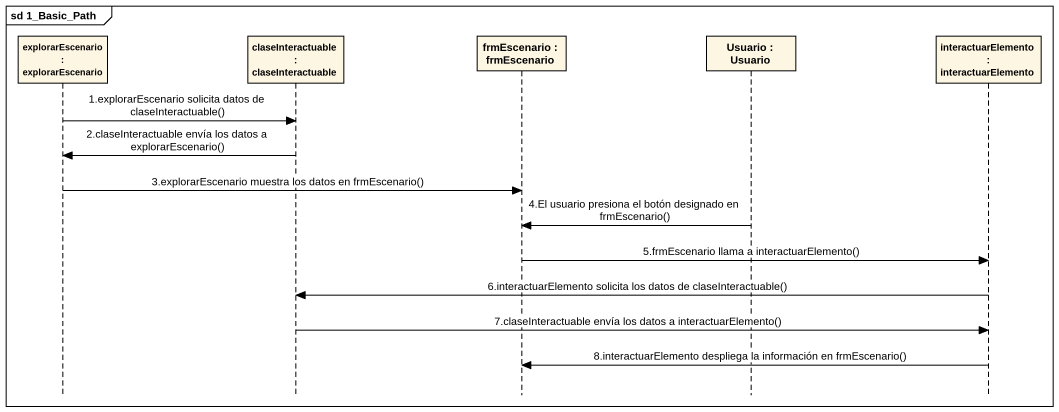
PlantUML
@startuml
mainframe sd 1_Basic_Path
hide footbox
participant "explorarEscenario : explorarEscenario" as explorarEscenario
participant "claseInteractuable : claseInteractuable" as claseInteractuable
participant "frmEscenario : frmEscenario" as frmEscenario
participant "Usuario : Usuario" as Usuario
participant "interactuarElemento : interactuarElemento" as interactuarElemento

explorarEscenario -> claseInteractuable : 1.explorarEscenario solicita datos de claseInteractuable()
claseInteractuable -> explorarEscenario : 2.claseInteractuable envía los datos a explorarEscenario()
explorarEscenario -> frmEscenario : 3.explorarEscenario muestra los datos en frmEscenario()
Usuario -> frmEscenario : 4.El usuario presiona el botón designado en frmEscenario()
frmEscenario -> interactuarElemento : 5.frmEscenario llama a interactuarElemento()
interactuarElemento -> claseInteractuable : 6.interactuarElemento solicita los datos de claseInteractuable()
claseInteractuable -> interactuarElemento : 7.claseInteractuable envía los datos a interactuarElemento()
interactuarElemento -> frmEscenario : 8.interactuarElemento despliega la información en frmEscenario()
@enduml
